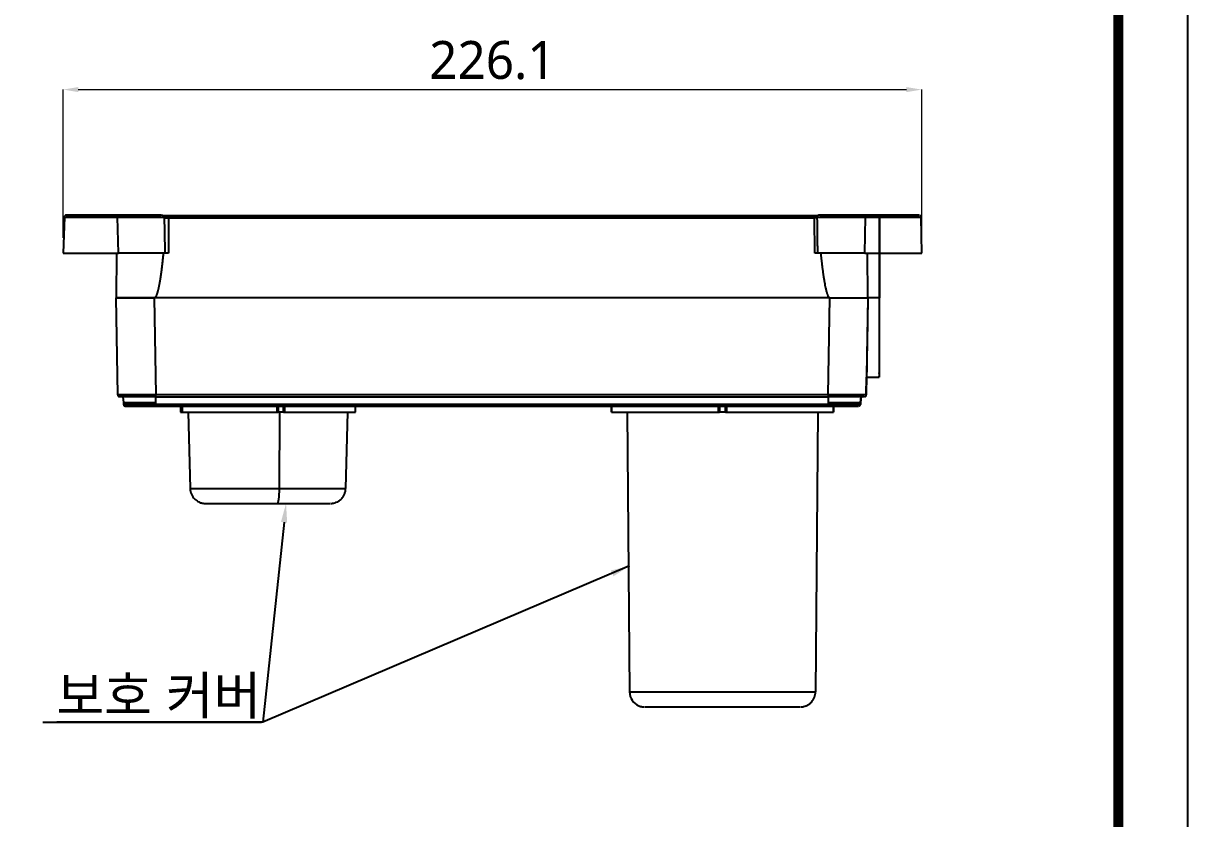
# Model space of a CAD drawing. Extents: x 4977 to 6105, y 0 to 827.
# Drawn here: x 5798.5 to 6105.1, y 507 to 716.5 of the extents above; entities that cross this region are included whole.
import ezdxf
from ezdxf import colors
from ezdxf.entities.mleader import LeaderData, LeaderLine
from ezdxf.math import Vec2, Vec3

# ---------------------------------------------------------------- set-up
doc = ezdxf.new("R2010")
doc.units = 0
doc.header["$LTSCALE"] = 10
doc.header["$MEASUREMENT"] = 0
doc.header["$PDMODE"] = 3
doc.header["$PDSIZE"] = -10
doc.layers.get('0').update_dxf_attribs({"linetype": 'CONTINUOUS'})
doc.layers.get('DEFPOINTS').update_dxf_attribs({"linetype": 'CONTINUOUS'})
doc.layers.add('1', color=7, linetype='CONTINUOUS')
doc.styles.add('Daelim Dimension', font='NanumGothic.ttf')
doc.styles.get("Standard").update_dxf_attribs({"font": 'SYMBOL'})
doc.dimstyles.new('DEFAULT', dxfattribs={"dimscale": 2, "dimtxt": 2, "dimasz": 2, "dimexe": 0, "dimexo": 2, "dimgap": 1, "dimtad": 1, "dimdec": 1, "dimzin": 9, "dimdsep": 46, "dimtxsty": 'Daelim Dimension', "dimcen": 0.5, "dimclrd": 252, "dimclre": 252, "dimclrt": 3, "dimadec": 1, "dimazin": 0, "dimtfac": 1, "dimtdec": 1, "dimtix": 1, "dimtmove": 0, "dimatfit": 3, "dimfxl": 0, "dimtolj": 1, "dimtzin": 1, "dimlwd": 9, "dimlwe": 9, "dimarcsym": 0})

# ---------------------------------------------------------------- blocks, each defined once
blk = doc.blocks.new('*D5')
at = {"color": 5, "lineweight": 9, "ltscale": 0.5}
for p, q in [((5808.98, 659.94), (5808.98, 699.02)), ((5812.98, 699.02), (6031.07, 699.02)), ((6035.07, 659.94), (6035.07, 699.02))]:
    blk.add_line(p, q, dxfattribs=at)
at = {"color": 5, "ltscale": 0.5}
for points in [[(5812.98, 699.68), (5812.98, 698.35), (5808.98, 699.02)], [(6031.07, 699.68), (6031.07, 698.35), (6035.07, 699.02)]]:
    blk.add_solid(points, dxfattribs=at)
at = {"layer": 'DEFPOINTS', "color": 0, "ltscale": 0.5}
for p in [(6035.07, 699.02), (5808.98, 655.94), (6035.07, 655.94)]:
    blk.add_point(p, dxfattribs=at)
at = {"color": 7, "lineweight": -3, "ltscale": 0.5, "insert": (5922.03, 706.72), "char_height": 10, "attachment_point": 5, "style": 'Daelim Dimension'}
blk.add_mtext('\\A1;226.1', dxfattribs=at)

msp = doc.modelspace()

# ---------------------------------------------------------------- linework, layer by layer
at = {"color": 5, "linetype": 'ByBlock', "lineweight": -2, "ltscale": 0.5}
msp.add_line((5861.61, 532.45), (5861.25, 532.45), dxfattribs=at)
at = {"ltscale": 0.5}
msp.add_lwpolyline([(4976.72, 0), (6105.12, 0), (6105.12, 826.8), (4976.72, 826.8)], close=True, dxfattribs=at)
at = {"color": 5, "linetype": 'ByBlock', "lineweight": 200, "const_width": 2.6}
msp.add_lwpolyline([(4994.87, 35.4), (6086.87, 35.4), (6086.87, 807.6), (4994.87, 807.6)], close=True, dxfattribs=at)
at = {"color": 5, "linetype": 'ByBlock', "lineweight": -2, "ltscale": 0.5}
for points in [[(5958.17, 573.56), (5861.61, 532.45)], [(5803.65, 532.45), (5861.25, 532.45)]]:
    msp.add_lwpolyline(points, dxfattribs=at)
at = {"color": 5, "ltscale": 0.5}
msp.add_solid([(5953.24, 572.37), (5958.17, 573.56), (5953.89, 570.84)], dxfattribs=at)
at = {"layer": '1', "color": 7, "linetype": 'Continuous', "lineweight": -3}
for p, q in [((5809.31, 665.46), (5808.98, 655.94)), ((5823.13, 665.94), (5812.25, 665.94)), ((5812.26, 665.95), (5823.14, 665.95)), ((5813.15, 665.95), (5813.15, 665.95)), ((5813.35, 665.94), (5813.35, 665.94)), ((5813.35, 665.94), (5822.71, 665.94)), ((5822.71, 665.95), (5813.36, 665.95)), ((5816.31, 665.95), (5816.31, 665.95)), ((5817.48, 665.95), (5817.48, 665.95)), ((5817.48, 665.95), (5826.84, 665.95)), ((5826.84, 665.94), (5817.48, 665.94)), ((5822.71, 665.94), (5822.71, 665.94)), ((5834.85, 665.95), (5823, 665.95)), ((5823, 665.94), (5834.84, 665.94)), ((5834.84, 665.94), (5823.13, 665.94)), ((5823.14, 665.95), (5834.85, 665.95)), ((5823.14, 665.94), (5823.14, 665.95)), ((5823.57, 655.94), (5823.34, 665.46)), ((5823.89, 665.94), (5823.89, 665.94)), ((5826.84, 665.95), (5826.84, 665.95)), ((5835.59, 665.26), (5835.58, 665.45)), ((6006.82, 665.74), (5836.78, 665.74)), ((5836.79, 665.75), (6007.07, 665.75)), ((5862.93, 665.75), (5862.93, 665.75)), ((5862.93, 665.74), (5862.93, 665.74)), ((6007.5, 665.45), (6007.49, 665.25)), ((6020.47, 665.94), (6008.23, 665.94)), ((6008.23, 665.94), (6020.59, 665.94)), ((6020.86, 665.95), (6008.98, 665.95)), ((6008.98, 665.95), (6020.72, 665.95)), ((6016.8, 665.94), (6016.8, 665.94)), ((6026.37, 665.94), (6017.01, 665.94)), ((6017.02, 665.95), (6017.02, 665.95)), ((6017.02, 665.95), (6026.38, 665.95)), ((6019.96, 665.94), (6019.96, 665.94)), ((6020.13, 655.94), (6020.25, 665.45)), ((6031.85, 665.94), (6020.47, 665.94)), ((6020.72, 665.95), (6020.72, 665.94)), ((6020.72, 665.95), (6031.6, 665.95)), ((6030.5, 665.95), (6021.14, 665.95)), ((6021.14, 665.94), (6021.14, 665.94)), ((6021.14, 665.94), (6030.5, 665.94)), ((6026.38, 665.95), (6026.38, 665.95)), ((6027.55, 665.95), (6027.55, 665.95)), ((6030.5, 665.94), (6030.5, 665.94)), ((6035.07, 655.94), (6034.91, 665.45)), ((5836.78, 665.26), (6006.82, 665.26)), ((6006.93, 655.94), (6006.82, 665.26)), ((5823.03, 655.94), (5822.92, 644.14)), ((5835.81, 655.94), (5823.57, 655.94)), ((6020.13, 655.94), (6007.62, 655.94)), ((6020.92, 644.14), (6020.82, 655.94)), ((5822.92, 644.14), (5822.92, 644.15)), ((5823.37, 618.63), (5822.92, 644.14)), ((5832.92, 644.14), (5833.36, 618.63)), ((6010.92, 644.14), (5832.92, 644.14)), ((6010.48, 618.63), (6010.92, 644.14)), ((6020.92, 644.14), (6020.47, 618.63)), ((6020.92, 644.14), (6020.93, 644.14)), ((6023.92, 644.14), (6020.93, 644.14)), ((6023.93, 644.14), (6020.93, 644.14)), ((6023.93, 644.15), (6023.93, 644.15)), ((6023.93, 644.15), (6023.93, 644.15)), ((6023.93, 644.14), (6023.93, 644.14)), ((6020.48, 618.64), (6020.56, 623.25)), ((6020.56, 623.25), (6023.92, 623.25)), ((5824.73, 618.14), (5824.87, 616.6)), ((6010.48, 618.63), (5833.36, 618.63)), ((5833.36, 618.14), (6010.48, 618.14)), ((5833.41, 616.6), (5833.41, 618.14)), ((6010.43, 618.14), (6010.43, 616.6)), ((6018.97, 616.6), (6019.11, 618.15)), ((6019.11, 618.15), (6018.97, 616.61)), ((6018.97, 616.6), (6019.11, 618.14)), ((6020.41, 618.4), (6020.42, 618.41)), ((6020.48, 618.64), (6020.47, 618.63)), ((5833.39, 615.64), (6010.45, 615.64)), ((6010.43, 616.1), (5833.41, 616.1)), ((5839.89, 615.64), (5839.92, 614.03)), ((5840.34, 614.03), (5840.35, 614.03)), ((5841.93, 614.03), (5842.45, 593.93)), ((5865.95, 593.92), (5866.03, 614.03)), ((5883.4, 593.93), (5883.93, 614.03)), ((5885.94, 614.03), (5885.97, 615.64)), ((5953.39, 615.64), (5953.39, 614.04)), ((5953.39, 614.04), (5953.39, 615.64)), ((5953.39, 614.04), (5953.39, 614.04)), ((5957.49, 614.04), (5958.14, 540.38)), ((5981.46, 615.64), (5981.46, 614.04)), ((5981.84, 615.64), (5981.84, 614.04)), ((5983.4, 614.04), (5983.4, 615.64)), ((5983.77, 614.04), (5983.77, 615.64)), ((6007.74, 614.04), (6007.1, 540.38)), ((6011.85, 614.04), (6011.85, 615.64)), ((6011.85, 614.04), (6011.85, 615.64)), ((6011.85, 615.64), (6011.85, 614.04)), ((6011.85, 614.04), (6011.85, 614.04)), ((6011.85, 614.04), (6011.85, 614.04)), ((6018.87, 615.9), (6018.87, 615.91)), ((6018.93, 616.11), (6018.93, 616.1))]:
    msp.add_line(p, q, dxfattribs=at)
for centre, major_axis, ratio, start_param, end_param in [((5817.62, 665.46), (-8.31, 0), 0.000135, 6.282827, 8.612458), ((5817.63, 665.95), (-7.81, 0), 0.000135, 6.056234, 7.095357), ((5817.63, 665.95), (-7.81, 0), 0.000135, 3.953782, 6.28513), ((5817.62, 665.94), (-7.81, 0), 0.000135, 6.127212, 6.282704), ((5817.62, 665.94), (-7.81, 0), 0.000135, 6.283112, 8.612458), ((5817.63, 665.95), (-7.81, 0), 0.000135, 6.056234, 6.285169), ((5817.62, 665.94), (-7.81, 0), 0.000135, 5.470883, 6.127212), ((5812.26, 665.45), (0, -0.5), 0.687924, 3.141779, 3.339622), ((5814.04, 665.95), (1, 0), 0.000135, 2.683999, 3.953749), ((5814.04, 665.94), (1, 0), 0.000135, 2.329373, 3.599235), ((5820.09, 665.94), (7.75, 0), 0.000135, 3.59927, 4.200892), ((5820.1, 665.95), (7.75, 0), 0.000135, 2.082145, 2.683787), ((5816.79, 665.94), (1, 0), 0.000135, 4.200864, 5.470851), ((5816.79, 665.95), (1, 0), 0.000135, 0.812114, 2.082111), ((5823.4, 665.95), (1, 0), 0.000135, 3.953724, 5.223725), ((5823.4, 665.94), (1, 0), 0.000135, 1.059257, 2.329258), ((5823, 665.44), (0, -0.5), 0.687816, 1.605517, 3.141407), ((5820.1, 665.95), (7.75, 0), 0.000135, 5.22374, 5.825383), ((5820.09, 665.94), (7.75, 0), 0.000135, 0.457674, 1.059296), ((5826.15, 665.95), (1, 0), 0.000135, 5.825378, 7.095343), ((5826.15, 665.94), (1, 0), 0.000135, 5.470826, 6.740805), ((5834.84, 665.44), (-0.739, 0), 0.676575, 3.159003, 4.712386), ((5834.85, 665.45), (0.739, 0), 0.676577, 0.639182, 1.570799), ((5833.93, 665.75), (3.83, 0), 0.000135, 0.000639, 1.169236), ((5833.92, 665.74), (3.83, 0), 0.000135, 0.000639, 1.165751), ((5833.93, 665.75), (3.83, 0), 0.000135, 5.118856, 6.283185), ((5833.92, 665.74), (3.83, 0), 0.000135, 5.122194, 6.283185), ((5842.93, 665.75), (2, 0), 0.000135, 3.141593, 6.283185), ((5842.93, 665.75), (2, 0), 0.000135, 0.000556, 3.141593), ((5842.93, 665.74), (2, 0), 0.000135, 3.141593, 6.283185), ((5842.93, 665.74), (2, 0), 0.000135, 0.000556, 3.141593), ((5862.93, 665.75), (1.65, 0), 0.000135, 1.570722, 4.712314), ((5862.93, 665.74), (1.65, 0), 0.000135, 1.570722, 4.712314), ((5862.93, 665.74), (1.65, 0), 0.000135, 4.712314, 7.853907), ((5862.93, 665.75), (1.65, 0), 0.000135, 4.712314, 7.853907), ((5880.73, 665.75), (3.83, 0), 0.000135, 3.141593, 6.283185), ((5880.73, 665.75), (3.83, 0), 0.000135, 0.000639, 3.141593), ((5880.72, 665.74), (3.83, 0), 0.000135, 3.141593, 6.283185), ((5880.72, 665.74), (3.83, 0), 0.000135, 0.000639, 3.141593), ((5947.73, 665.75), (3.83, 0), 0.000135, 3.141593, 6.283185), ((5947.73, 665.75), (3.83, 0), 0.000135, 6.282998, 9.424092), ((5947.72, 665.74), (3.83, 0), 0.000135, 3.141593, 6.283185), ((5947.72, 665.74), (3.83, 0), 0.000135, 6.282998, 9.424092), ((6009.92, 665.74), (3.83, 0), 0.000135, 3.141405, 4.075013), ((6009.93, 665.75), (3.83, 0), 0.000135, 3.141405, 4.076387), ((6009.93, 665.75), (3.83, 0), 0.000135, 2.206502, 3.141593), ((6009.92, 665.74), (3.83, 0), 0.000135, 2.207876, 3.141593), ((6006.82, 665.24), (0, 0.5), 0.000075, 0, 1.536025), ((6008.23, 665.44), (0.738, 0), 0.677568, 2.893625, 3.132793), ((6008.23, 665.44), (0.738, 0), 0.677568, 1.570799, 2.893625), ((6008.98, 665.45), (-0.74, 0), 0.675685, 4.712386, 4.909464), ((6017.71, 665.95), (1, 0), 0.000135, 2.329373, 3.599212), ((6017.7, 665.94), (1, 0), 0.000135, 2.684023, 3.95375), ((6023.76, 665.94), (7.75, 0), 0.000135, 2.082147, 2.683791), ((6023.76, 665.95), (7.75, 0), 0.000135, 3.599267, 4.200892), ((6020.45, 665.94), (1, 0), 0.000135, 0.812114, 2.082133), ((6020.46, 665.95), (1, 0), 0.000135, 4.200864, 5.470851), ((6020.59, 665.44), (0, 0.5), 0.687924, 0.000186, 1.553529), ((6026.22, 665.45), (8.68, 0), 0.000135, 3.953782, 6.283136), ((6026.22, 665.94), (-8.18, 0), 0.000135, 0.812189, 3.141719), ((6026.23, 665.95), (-7.81, 0), 0.000135, 3.141593, 5.470865), ((6023.93, 644.15), (0, 20.9), 0.000075, 4.712524, 7.253508), ((6023.93, 644.15), (0, -19.9), 0.000075, 1.570931, 4.078094), ((6027.06, 665.94), (1, 0), 0.000135, 3.953724, 5.223725), ((6027.06, 665.95), (1, 0), 0.000135, 1.059281, 2.329259), ((6023.76, 665.95), (7.75, 0), 0.000135, 0.457677, 1.059299), ((6023.76, 665.94), (7.75, 0), 0.000135, 5.22374, 5.825383), ((6029.82, 665.95), (1, 0), 0.000135, 5.470826, 6.740828), ((6029.81, 665.94), (1, 0), 0.000135, 5.825378, 7.095343), ((6026.23, 665.95), (-7.81, 0), 0.000135, 2.32929, 3.141229), ((6031.6, 665.45), (0, 0.5), 0.687816, 6.085853, 6.282999), ((6026.22, 665.94), (-8.18, 0), 0.000135, 3.141593, 3.953764), ((5817.62, 655.94), (8.64, 0), 0.000135, 3.141313, 5.470865), ((5836.78, 655.94), (-1.41, 0), 0.00012, 4.712161, 5.471148), ((6006.93, 655.94), (1, 0), 0.000135, 0.812654, 1.571122), ((6026.22, 655.94), (8.85, 0), 0.000135, 3.953799, 4.712314), ((6023.93, 644.15), (0, -19.9), 0.000075, 4.077431, 4.712524), ((6023.93, 644.15), (0, 20.9), 0.000075, 0.970936, 1.570931), ((6026.22, 655.94), (8.85, 0), 0.000135, 4.712314, 6.283053), ((5832.93, 644.15), (10, 0), 0.000135, 1.571026, 3.141518), ((5832.92, 644.14), (-10, 0), 0.000135, 6.283111, 7.853603), ((5832.92, 644.14), (10, 0), 0.000135, 3.141593, 4.712314), ((6010.92, 644.14), (10, 0), 0.000135, 4.712619, 6.283111), ((6010.92, 644.14), (10, 0), 0.000135, 4.712314, 6.28321), ((6020.92, 644.15), (-0.36, -20.9), 0.000072, 4.712525, 6.283322), ((6023.92, 644.15), (0, -19.9), 0.000075, 0.000161, 1.570931), ((6023.92, 644.15), (0, 20.9), 0.000075, 3.141747, 4.712524), ((6023.92, 644.15), (0, -19.9), 0.000075, 4.712524, 6.283185), ((6023.92, 644.15), (0, 20.9), 0.000075, 1.570931, 3.141593), ((5833.41, 615.64), (8, 0), 0.000137, 3.14141, 4.712402), ((5862.93, 614.03), (23.01, 0), 0.000135, 3.141528, 3.243512), ((5839.49, 614.03), (-1.1, 0), 0.000135, 3.799977, 3.99997), ((5862.93, 614.03), (23.01, 0), 0.000135, 3.336266, 4.814308), ((5866.43, 614.03), (-1.1, 0), 0.000135, 4.860668, 5.570766), ((5866.43, 614.03), (-1.1, 0), 0.000135, 4.150584, 4.860667), ((5862.93, 614.03), (23.01, 0), 0.000135, 4.907028, 6.283263), ((5982.62, 614.04), (29.25, 0), 0.000135, 3.181018, 4.672852), ((5981.48, 614.04), (0.497, 0), 0.000135, 4.672852, 5.505523), ((5982.62, 614.04), (-1.09, 0), 0.000135, 4.712314, 5.505522), ((5982.62, 614.04), (-1.09, 0), 0.000135, 3.920281, 4.712314), ((5983.75, 614.04), (0.497, 0), 0.000135, 3.916582, 4.751777), ((5982.62, 614.04), (29.25, 0), 0.000135, 4.751777, 6.243648), ((6010.43, 615.64), (8, 0), 0.000138, 4.712206, 6.283198), ((5862.93, 593.93), (20.47, 0), 0.000135, 3.141367, 4.860668), ((5865.36, 594.03), (0, 4), 0.147736, 3.141456, 4.686073), ((5862.93, 593.93), (20.47, 0), 0.000135, 4.860668, 4.866258), ((5862.93, 593.93), (20.47, 0), 0.000135, 4.866259, 6.283306), ((5862.93, 590.03), (-16.47, 0), 0.000135, 6.277885, 8.002261), ((5862.93, 590.03), (-16.47, 0), 0.000135, 1.719076, 1.724665), ((5862.93, 590.03), (16.47, 0), 0.000135, 4.866259, 6.278391), ((5962.12, 540.41), (-3.48, 1.92), 1, 0.513144, 1.683671), ((5982.62, 540.38), (-24.48, 0), 0.000135, 0, 3.141697), ((6003.12, 540.41), (3.48, -1.92), 1, 0.151425, 0.49569), ((5982.62, 536.43), (20.5, 0), 0.000135, 3.149052, 6.283294)]:
    msp.add_ellipse(centre, major_axis=major_axis, ratio=ratio, start_param=start_param, end_param=end_param, dxfattribs=at)
for points, degree, knots in [([(5809.92, 665.94), (5809.9, 665.94), (5809.85, 665.94), (5809.81, 665.94), (5809.83, 665.94), (5809.8, 665.94), (5809.79, 665.94), (5809.77, 665.94), (5809.71, 665.93), (5809.6, 665.9), (5809.47, 665.82), (5809.36, 665.68), (5809.31, 665.55), (5809.32, 665.47), (5809.32, 665.45)], 3, [0, 0, 0, 0, 0.139915, 0.446176, 0.601289, 0.610462, 0.616644, 0.624512, 0.648602, 0.702104, 0.7961, 0.880919, 0.97167, 1, 1, 1, 1]), ([(5836.78, 665.74), (5836.57, 665.74), (5836.17, 665.74), (5835.68, 665.74), (5835.42, 665.74), (5835.33, 665.74)], 3, [0, 0, 0, 0, 0.387006, 0.774012, 1, 1, 1, 1]), ([(5836.78, 665.26), (5836.78, 665.29), (5836.78, 665.32), (5836.78, 665.38), (5836.78, 665.41), (5836.78, 665.47), (5836.78, 665.5), (5836.78, 665.55), (5836.78, 665.58), (5836.78, 665.62), (5836.78, 665.64), (5836.78, 665.68), (5836.78, 665.7), (5836.78, 665.72), (5836.78, 665.73), (5836.78, 665.74), (5836.78, 665.74), (5836.78, 665.74)], 3, [0, 0, 0, 0, 0.125, 0.125, 0.25, 0.25, 0.375, 0.375, 0.5, 0.5, 0.625, 0.625, 0.75, 0.75, 0.875, 0.875, 1, 1, 1, 1]), ([(6007.48, 665.74), (6007.4, 665.74), (6007.19, 665.74), (6006.97, 665.74), (6006.82, 665.74)], 3, [0, 0, 0, 0, 0.383643, 1, 1, 1, 1]), ([(6034.9, 665.45), (6034.9, 665.48), (6034.9, 665.56), (6034.85, 665.68), (6034.77, 665.79), (6034.68, 665.86), (6034.63, 665.89), (6034.61, 665.9)], 3, [0, 0, 0, 0, 0.145841, 0.436862, 0.672503, 0.871541, 1, 1, 1, 1]), ([(6007.5, 665.25), (6007.46, 665.25), (6007.41, 665.25), (6007.3, 665.25), (6007.24, 665.25), (6007.13, 665.25), (6007.07, 665.25), (6006.95, 665.26), (6006.89, 665.26), (6006.82, 665.26)], 3, [0, 0, 0, 0, 0.25, 0.25, 0.5, 0.5, 0.75, 0.75, 1, 1, 1, 1]), ([(5835.38, 655.94), (5834.99, 652.14), (5834.6, 649.55), (5834.32, 647.74), (5834.04, 646.53), (5833.95, 646.14), (5833.86, 645.83), (5833.76, 645.46), (5833.65, 645.15), (5833.59, 644.97), (5833.53, 644.83), (5833.46, 644.67), (5833.38, 644.54), (5833.3, 644.4), (5833.2, 644.29), (5833.14, 644.22), (5833.09, 644.19), (5833.02, 644.14), (5832.92, 644.14)], 2, [0, 0, 0, 0.5, 0.5, 0.75, 0.75, 0.8125, 0.8125, 0.875, 0.875, 0.90625, 0.90625, 0.9375, 0.9375, 0.96875, 0.96875, 0.984375, 0.984375, 1, 1, 1]), ([(6008.47, 655.94), (6008.48, 655.86), (6008.49, 655.7), (6008.52, 655.45), (6008.54, 655.21), (6008.57, 654.98), (6008.59, 654.74), (6008.62, 654.51), (6008.64, 654.28), (6008.67, 654.05), (6008.69, 653.83), (6008.72, 653.61), (6008.75, 653.39), (6008.77, 653.17), (6008.8, 652.96), (6008.82, 652.75), (6008.85, 652.54), (6008.87, 652.33), (6008.9, 652.13), (6008.92, 651.93), (6008.95, 651.73), (6008.97, 651.53), (6009, 651.34), (6009.02, 651.15), (6009.05, 650.96), (6009.07, 650.77), (6009.1, 650.59), (6009.12, 650.41), (6009.15, 650.23), (6009.17, 650.06), (6009.2, 649.89), (6009.23, 649.72), (6009.29, 649.31), (6009.38, 648.71), (6009.52, 647.91), (6009.66, 647.2), (6009.78, 646.64), (6009.88, 646.23), (6009.95, 645.94), (6010.03, 645.67), (6010.1, 645.45), (6010.16, 645.26), (6010.21, 645.12), (6010.26, 644.98), (6010.31, 644.86), (6010.35, 644.75), (6010.4, 644.66), (6010.45, 644.57), (6010.5, 644.48), (6010.55, 644.41), (6010.6, 644.34), (6010.64, 644.29), (6010.67, 644.26), (6010.7, 644.23), (6010.73, 644.21), (6010.75, 644.19), (6010.76, 644.18), (6010.78, 644.17), (6010.8, 644.17), (6010.81, 644.16), (6010.83, 644.15), (6010.85, 644.15), (6010.87, 644.15), (6010.89, 644.14), (6010.9, 644.14), (6010.92, 644.14), (6010.92, 644.14)], 3, [0, 0, 0, 0, 0.020114, 0.040018, 0.059711, 0.079195, 0.098468, 0.117531, 0.136383, 0.155026, 0.173458, 0.19168, 0.209693, 0.227495, 0.245087, 0.262469, 0.279642, 0.296604, 0.313357, 0.3299, 0.346233, 0.362356, 0.37827, 0.393974, 0.409469, 0.424754, 0.439829, 0.454695, 0.469352, 0.483799, 0.498037, 0.512066, 0.525886, 0.597506, 0.663071, 0.722599, 0.776113, 0.802209, 0.826665, 0.84949, 0.870694, 0.884246, 0.896819, 0.908419, 0.919052, 0.928726, 0.937453, 0.945606, 0.95347, 0.961065, 0.96841, 0.972992, 0.977007, 0.980465, 0.983382, 0.984896, 0.986393, 0.987879, 0.989358, 0.990837, 0.992321, 0.993815, 0.995325, 0.996856, 0.998413, 1, 1, 1, 1]), ([(5823.37, 618.63), (5823.37, 618.59), (5823.38, 618.5), (5823.44, 618.37), (5823.52, 618.27), (5823.6, 618.21), (5823.65, 618.19), (5823.67, 618.19)], 3, [0, 0, 0, 0, 0.219779, 0.494847, 0.720612, 0.911535, 1, 1, 1, 1]), ([(5833.36, 618.63), (5832.97, 618.63), (5832.58, 618.63), (5831.83, 618.63), (5831.47, 618.63), (5830.76, 618.63), (5830.42, 618.63), (5829.77, 618.63), (5829.46, 618.63), (5828.87, 618.63), (5828.59, 618.63), (5828.05, 618.63), (5827.8, 618.63), (5827.32, 618.63), (5827.09, 618.63), (5826.78, 618.63), (5826.68, 618.63), (5826.53, 618.63), (5826.48, 618.63), (5826.39, 618.63), (5826.34, 618.63), (5826.11, 618.63), (5825.93, 618.63), (5825.57, 618.63), (5825.39, 618.63), (5825.05, 618.63), (5824.89, 618.63), (5824.57, 618.63), (5824.43, 618.63), (5824.15, 618.63), (5824.02, 618.63), (5823.8, 618.63), (5823.7, 618.63), (5823.54, 618.63), (5823.48, 618.63), (5823.39, 618.63), (5823.37, 618.63), (5823.37, 618.63)], 3, [0, 0, 0, 0, 0.0625, 0.0625, 0.125, 0.125, 0.1875, 0.1875, 0.25, 0.25, 0.3125, 0.3125, 0.375, 0.375, 0.4375, 0.4375, 0.46875, 0.46875, 0.484375, 0.484375, 0.5, 0.5, 0.5625, 0.5625, 0.625, 0.625, 0.6875, 0.6875, 0.75, 0.75, 0.8125, 0.8125, 0.875, 0.875, 0.9375, 0.9375, 1, 1, 1, 1]), ([(5824.87, 616.6), (5824.87, 616.6), (5824.88, 616.6), (5824.94, 616.6), (5824.98, 616.6), (5825.09, 616.6), (5825.22, 616.6), (5825.51, 616.6), (5825.86, 616.6), (5826.3, 616.6), (5826.8, 616.6), (5827.36, 616.6), (5827.98, 616.6), (5828.66, 616.6), (5829.37, 616.6), (5830.13, 616.6), (5830.92, 616.6), (5831.47, 616.6), (5832.01, 616.6), (5832.29, 616.6), (5832.85, 616.6), (5833.13, 616.6), (5833.41, 616.6)], 3, [0, 0, 0, 0, 0.0625, 0.0625, 0.125, 0.125, 0.1875, 0.25, 0.3125, 0.375, 0.4375, 0.5, 0.5625, 0.625, 0.6875, 0.75, 0.8125, 0.875, 0.875, 0.9375, 0.9375, 1, 1, 1, 1]), ([(5833.36, 618.14), (5833.36, 618.14), (5833.36, 618.14), (5833.36, 618.16), (5833.36, 618.17), (5833.36, 618.19), (5833.36, 618.21), (5833.36, 618.24), (5833.36, 618.26), (5833.36, 618.31), (5833.36, 618.33), (5833.36, 618.39), (5833.36, 618.41), (5833.36, 618.47), (5833.36, 618.5), (5833.36, 618.57), (5833.36, 618.6), (5833.36, 618.63)], 3, [0, 0, 0, 0, 0.124068, 0.124068, 0.249201, 0.249201, 0.374334, 0.374334, 0.499467, 0.499467, 0.6246, 0.6246, 0.749734, 0.749734, 0.874867, 0.874867, 1, 1, 1, 1]), ([(6010.43, 616.6), (6010.71, 616.6), (6010.99, 616.6), (6011.55, 616.6), (6011.82, 616.6), (6012.37, 616.6), (6012.91, 616.6), (6013.7, 616.6), (6014.46, 616.6), (6015.18, 616.6), (6015.86, 616.6), (6016.48, 616.6), (6017.04, 616.6), (6017.54, 616.6), (6017.97, 616.6), (6018.33, 616.6), (6018.62, 616.6), (6018.75, 616.6), (6018.86, 616.6), (6018.9, 616.6), (6018.96, 616.6), (6018.97, 616.6), (6018.97, 616.6)], 3, [0, 0, 0, 0, 0.0625, 0.0625, 0.125, 0.125, 0.1875, 0.25, 0.3125, 0.375, 0.4375, 0.5, 0.5625, 0.625, 0.6875, 0.75, 0.8125, 0.875, 0.875, 0.9375, 0.9375, 1, 1, 1, 1]), ([(6010.48, 618.63), (6010.48, 618.6), (6010.48, 618.57), (6010.48, 618.5), (6010.48, 618.47), (6010.48, 618.41), (6010.48, 618.39), (6010.48, 618.33), (6010.48, 618.31), (6010.48, 618.26), (6010.48, 618.24), (6010.48, 618.21), (6010.48, 618.19), (6010.48, 618.17), (6010.48, 618.16), (6010.48, 618.14), (6010.48, 618.14), (6010.48, 618.14)], 3, [0, 0, 0, 0, 0.124965, 0.124965, 0.249931, 0.249931, 0.374896, 0.374896, 0.499862, 0.499862, 0.624827, 0.624827, 0.749793, 0.749793, 0.874758, 0.874758, 1, 1, 1, 1]), ([(6020.47, 618.63), (6020.47, 618.63), (6020.45, 618.63), (6020.36, 618.63), (6020.3, 618.63), (6020.14, 618.63), (6020.04, 618.63), (6019.81, 618.63), (6019.69, 618.63), (6019.41, 618.63), (6019.26, 618.63), (6018.95, 618.63), (6018.79, 618.63), (6018.45, 618.63), (6018.27, 618.63), (6018, 618.63), (6017.91, 618.63), (6017.77, 618.63), (6017.73, 618.63), (6017.64, 618.63), (6017.59, 618.63), (6017.36, 618.63), (6017.17, 618.63), (6016.74, 618.63), (6016.52, 618.63), (6016.04, 618.63), (6015.79, 618.63), (6015.25, 618.63), (6014.97, 618.63), (6014.38, 618.63), (6014.06, 618.63), (6013.41, 618.63), (6013.07, 618.63), (6012.37, 618.63), (6012.01, 618.63), (6011.26, 618.63), (6010.87, 618.63), (6010.48, 618.63)], 3, [0, 0, 0, 0, 0.0625, 0.0625, 0.125, 0.125, 0.1875, 0.1875, 0.25, 0.25, 0.3125, 0.3125, 0.375, 0.375, 0.4375, 0.4375, 0.46875, 0.46875, 0.484375, 0.484375, 0.5, 0.5, 0.5625, 0.5625, 0.625, 0.625, 0.6875, 0.6875, 0.75, 0.75, 0.8125, 0.8125, 0.875, 0.875, 0.9375, 0.9375, 1, 1, 1, 1]), ([(6020.17, 618.19), (6020.2, 618.2), (6020.27, 618.23), (6020.37, 618.32), (6020.45, 618.46), (6020.47, 618.56), (6020.47, 618.61)], 3, [0, 0, 0, 0, 0.138395, 0.42849, 0.735686, 1, 1, 1, 1]), ([(6020.41, 618.4), (6020.42, 618.42), (6020.43, 618.43), (6020.45, 618.47), (6020.46, 618.51), (6020.47, 618.57), (6020.47, 618.6), (6020.47, 618.63)], 3, [0, 0, 0, 0, 0.200241, 0.200241, 0.600121, 0.600121, 1, 1, 1, 1]), ([(5824.91, 616.1), (5824.92, 616.04), (5824.93, 615.98), (5824.99, 615.87), (5825.03, 615.82), (5825.12, 615.73), (5825.17, 615.7), (5825.29, 615.65), (5825.35, 615.64), (5825.41, 615.64)], 3, [0, 0, 0, 0, 0.25, 0.25, 0.5, 0.5, 0.75, 0.75, 1, 1, 1, 1]), ([(5824.91, 616.1), (5824.91, 616.1), (5824.93, 616.1), (5824.98, 616.1), (5825.02, 616.1), (5825.13, 616.1), (5825.26, 616.1), (5825.55, 616.1), (5825.9, 616.1), (5826.33, 616.1), (5826.83, 616.1), (5827.39, 616.1), (5828.01, 616.1), (5828.68, 616.1), (5829.4, 616.1), (5830.15, 616.1), (5830.94, 616.1), (5831.48, 616.1), (5832.02, 616.1), (5832.3, 616.1), (5832.85, 616.1), (5833.13, 616.1), (5833.41, 616.1)], 3, [0, 0, 0, 0, 0.0625, 0.0625, 0.125, 0.125, 0.1875, 0.25, 0.3125, 0.375, 0.4375, 0.5, 0.5625, 0.625, 0.6875, 0.75, 0.8125, 0.875, 0.875, 0.9375, 0.9375, 1, 1, 1, 1]), ([(5833.41, 615.64), (5833.41, 615.64), (5833.41, 615.65), (5833.41, 615.7), (5833.41, 615.73), (5833.41, 615.81), (5833.41, 615.86), (5833.41, 615.98), (5833.41, 616.04), (5833.41, 616.1)], 3, [0, 0, 0, 0, 0.250125, 0.250125, 0.500083, 0.500083, 0.750042, 0.750042, 1, 1, 1, 1]), ([(5840.04, 614.03), (5840.04, 614.03), (5840.05, 614.03), (5840.06, 614.03), (5840.07, 614.03), (5840.08, 614.03), (5840.08, 614.03), (5840.11, 614.03), (5840.12, 614.03), (5840.15, 614.03), (5840.16, 614.03), (5840.18, 614.03), (5840.19, 614.03), (5840.21, 614.03)], 3, [0, 0, 0, 0, 0.25, 0.25, 0.375, 0.375, 0.5, 0.5, 0.75, 0.75, 0.875, 0.875, 1, 1, 1, 1]), ([(5840.35, 614.03), (5840.35, 614.24), (5840.34, 614.67), (5840.33, 615.21), (5840.33, 615.54), (5840.33, 615.65)], 3, [0, 0, 0, 0, 0.395886, 0.791171, 1, 1, 1, 1]), ([(5865.27, 614.03), (5865.3, 614.03), (5865.33, 614.03), (5865.37, 614.03), (5865.39, 614.03), (5865.42, 614.03), (5865.43, 614.03), (5865.47, 614.03), (5865.5, 614.03), (5865.54, 614.03), (5865.55, 614.03), (5865.57, 614.03), (5865.58, 614.03), (5865.59, 614.03)], 3, [0, 0, 0, 0, 0.25, 0.25, 0.375, 0.375, 0.5, 0.5, 0.75, 0.75, 0.875, 0.875, 1, 1, 1, 1]), ([(5867.01, 614.03), (5867.04, 614.03), (5867.07, 614.03), (5867.11, 614.03), (5867.13, 614.03), (5867.16, 614.03), (5867.17, 614.03), (5867.22, 614.03), (5867.25, 614.03), (5867.3, 614.03), (5867.31, 614.03), (5867.35, 614.03), (5867.36, 614.03), (5867.38, 614.03)], 3, [0, 0, 0, 0, 0.25, 0.25, 0.375, 0.375, 0.5, 0.5, 0.75, 0.75, 0.875, 0.875, 1, 1, 1, 1]), ([(5867.38, 614.03), (5867.38, 614.24), (5867.39, 614.67), (5867.4, 615.21), (5867.41, 615.53), (5867.41, 615.64)], 3, [0, 0, 0, 0, 0.397176, 0.793749, 1, 1, 1, 1]), ([(6010.43, 616.1), (6010.43, 616.04), (6010.43, 615.98), (6010.43, 615.86), (6010.43, 615.81), (6010.43, 615.73), (6010.43, 615.7), (6010.43, 615.65), (6010.43, 615.64), (6010.43, 615.64)], 3, [0, 0, 0, 0, 0.25, 0.25, 0.5, 0.5, 0.75, 0.75, 1, 1, 1, 1]), ([(6010.43, 616.1), (6010.71, 616.1), (6010.99, 616.1), (6011.54, 616.1), (6011.82, 616.1), (6012.36, 616.1), (6012.9, 616.1), (6013.69, 616.1), (6014.44, 616.1), (6015.16, 616.1), (6015.83, 616.1), (6016.45, 616.1), (6017.01, 616.1), (6017.51, 616.1), (6017.94, 616.1), (6018.29, 616.1), (6018.57, 616.1), (6018.71, 616.1), (6018.82, 616.1), (6018.86, 616.1), (6018.91, 616.1), (6018.93, 616.1), (6018.93, 616.1)], 3, [0, 0, 0, 0, 0.0625, 0.0625, 0.125, 0.125, 0.1875, 0.25, 0.3125, 0.375, 0.4375, 0.5, 0.5625, 0.625, 0.6875, 0.75, 0.8125, 0.875, 0.875, 0.9375, 0.9375, 1, 1, 1, 1]), ([(6018.63, 615.69), (6018.67, 615.71), (6018.76, 615.75), (6018.86, 615.87), (6018.92, 616), (6018.92, 616.08), (6018.92, 616.1)], 3, [0, 0, 0, 0, 0.259917, 0.548776, 0.875482, 1, 1, 1, 1]), ([(6018.87, 615.9), (6018.87, 615.91), (6018.87, 615.91), (6018.9, 615.98), (6018.92, 616.04), (6018.93, 616.1)], 3, [0, 0, 0, 0, 0.108684, 0.108684, 1, 1, 1, 1]), ([(5842.48, 593.93), (5842.47, 593.81), (5842.47, 593.42), (5842.62, 592.8), (5842.92, 592.1), (5843.32, 591.52), (5843.76, 591.05), (5844.24, 590.68), (5844.72, 590.41), (5845.17, 590.23), (5845.58, 590.12), (5845.91, 590.06), (5846.15, 590.04), (5846.3, 590.03), (5846.34, 590.03), (5846.35, 590.03)], 3, [0, 0, 0, 0, 0.056958, 0.190926, 0.314389, 0.429149, 0.535836, 0.634435, 0.724451, 0.804927, 0.874439, 0.931122, 0.972712, 0.99446, 1, 1, 1, 1]), ([(5879.54, 590.03), (5879.54, 590.03), (5879.61, 590.04), (5879.78, 590.05), (5880.13, 590.09), (5880.63, 590.21), (5881.3, 590.48), (5881.93, 590.9), (5882.49, 591.45), (5882.92, 592.08), (5883.23, 592.8), (5883.39, 593.43), (5883.38, 593.81), (5883.38, 593.93)], 3, [0, 0, 0, 0, 0.00407, 0.037589, 0.0799, 0.184729, 0.289024, 0.436661, 0.556119, 0.681143, 0.811514, 0.944431, 1, 1, 1, 1]), ([(5960.6, 536.74), (5960.69, 536.7), (5960.91, 536.61), (5961.25, 536.52), (5961.58, 536.46), (5961.8, 536.44), (5961.89, 536.44), (5961.91, 536.44)], 3, [0, 0, 0, 0, 0.210739, 0.52264, 0.776897, 0.962657, 1, 1, 1, 1]), ([(6003.32, 536.44), (6003.41, 536.44), (6003.63, 536.46), (6004.06, 536.54), (6004.42, 536.62), (6004.62, 536.73), (6004.64, 536.74)], 3, [0, 0, 0, 0, 0.199517, 0.492183, 0.951314, 1, 1, 1, 1]), ([(6004.64, 536.74), (6004.87, 536.83), (6005.3, 537.06), (6005.89, 537.52), (6006.31, 538.01), (6006.53, 538.35), (6006.6, 538.49)], 3, [0, 0, 0, 0, 0.270903, 0.548725, 0.826604, 1, 1, 1, 1])]:
    msp.add_open_spline(points, degree=degree, knots=knots, dxfattribs=at)
for points, degree in [([(5823.34, 665.46), (5827.42, 665.45), (5831.5, 665.45), (5835.58, 665.45)], 3), ([(5835.15, 665.75), (5835.29, 665.75), (5835.61, 665.75), (5836.18, 665.75), (5836.58, 665.75), (5836.79, 665.75)], 3), ([(5835.56, 665.44), (5835.57, 665.41), (5835.58, 665.35), (5835.59, 665.29), (5835.59, 665.26)], 3), ([(6007.07, 665.75), (6007.21, 665.75), (6007.34, 665.75), (6007.47, 665.75)], 3), ([(6007.49, 665.25), (6007.49, 665.28), (6007.5, 665.35), (6007.52, 665.41), (6007.53, 665.44)], 3), ([(6007.5, 665.45), (6011.75, 665.45), (6016, 665.45), (6020.25, 665.45)], 3), ([(5835.59, 665.26), (5835.66, 662.15), (5835.74, 659.05), (5835.81, 655.94)], 3), ([(5836.78, 665.26), (5836.78, 655.94)], 1), ([(6007.5, 665.25), (6007.62, 655.94)], 1), ([(5833.36, 618.14), (5832.43, 618.14), (5830.59, 618.14), (5828.86, 618.14), (5827.31, 618.14), (5825.99, 618.14), (5824.95, 618.14), (5824.23, 618.14), (5823.86, 618.14), (5823.86, 618.14)], 2), ([(5824.87, 616.6), (5824.88, 616.43), (5824.9, 616.27), (5824.91, 616.1)], 3), ([(5833.41, 616.1), (5833.41, 616.26), (5833.41, 616.43), (5833.41, 616.6)], 3), ([(6010.43, 616.6), (6010.43, 616.43), (6010.43, 616.26), (6010.43, 616.1)], 3), ([(6019.97, 618.14), (6019.97, 618.14), (6019.61, 618.14), (6018.89, 618.14), (6017.85, 618.14), (6016.53, 618.14), (6014.98, 618.14), (6013.25, 618.14), (6011.41, 618.14), (6010.48, 618.14)], 2), ([(6018.97, 616.61), (6018.96, 616.44), (6018.95, 616.27), (6018.93, 616.11)], 3), ([(6018.93, 616.1), (6018.94, 616.27), (6018.96, 616.43), (6018.97, 616.6)], 3), ([(5840.01, 615.64), (5840.02, 615.11), (5840.03, 614.57), (5840.04, 614.03)], 3), ([(5840.18, 615.64), (5840.19, 615.1), (5840.2, 614.57), (5840.21, 614.03)], 3), ([(5840.32, 615.64), (5840.34, 614.03)], 1), ([(5865.24, 615.62), (5865.25, 615.09), (5865.26, 614.56), (5865.27, 614.03)], 3), ([(5865.58, 615.64), (5865.58, 615.1), (5865.59, 614.57), (5865.6, 614.03)], 3), ([(5867.01, 614.03), (5867.02, 614.57), (5867.03, 615.1), (5867.04, 615.64)], 3), ([(6006.6, 538.49), (6006.84, 539.04)], 1)]:
    msp.add_open_spline(points, degree=degree, dxfattribs=at)
msp.add_rational_spline([(5835.59, 665.26), (5835.91, 665.26), (5836.34, 665.26), (5836.78, 665.26)], [0.999996481648, 0.999996481654, 0.999996481645, 0.999996481648], degree=3, dxfattribs=at)

# ---------------------------------------------------------------- dimensions: what is measured, and where the dimension line sits
at = {"color": 5, "lineweight": -3, "ltscale": 0.5}
dim = msp.add_linear_dim(base=(6035.07, 699.02), p1=(5808.98, 655.94), p2=(6035.07, 655.94), dimstyle='DEFAULT', override={"dimtxt": 5, "dimclrd": 5, "dimclre": 5, "dimclrt": 7}, dxfattribs=at)
dim.commit()
dim.dimension.update_dxf_attribs({"geometry": '*D5', "text_midpoint": (5922.03, 706.72)})

# ---------------------------------------------------------------- leaders
at = {"ltscale": 0.5}
ml = msp.add_multileader_mtext('Standard', dxfattribs=at)
ml.set_content('보호 커버', color=256)
ml.set_leader_properties(color=5)
ml.build(insert=Vec2(0, 0))
ml.multileader.update_dxf_attribs({"text_left_attachment_type": 6, "text_right_attachment_type": 6, "dogleg_length": 0.36, "arrow_head_size": 5})
ctx = ml.context
ctx.base_point, ctx.char_height, ctx.arrow_head_size, ctx.landing_gap_size, ctx.plane_origin = Vec3(5805.64, 532.45), 10, 5, 0.09, Vec3(5821.17, 444.63)
ctx.left_attachment, ctx.right_attachment, ctx.text_align_type = 6, 6, 2
notes = []
notes.append((ctx, [(1, (1, 1, 0), (5861.61, 532.45), (-1, 0), 0.36, [(0, [(5867.69, 590.03)], 0, [])])]))
ctx.mtext.insert, ctx.mtext.alignment, ctx.mtext.flow_direction = Vec3(5861.16, 544.46), 3, 5
for ctx, leaders in notes:
    for number, flags, end, landing, length, lines in leaders:
        leader = LeaderData()
        leader.index, (leader.has_last_leader_line, leader.has_dogleg_vector, leader.attachment_direction) = number, flags
        leader.last_leader_point, leader.dogleg_vector, leader.dogleg_length = Vec3(end), Vec3(landing), length
        for number, points, colour, breaks in lines:
            line = LeaderLine()
            line.index, line.vertices, line.color, line.breaks = number, Vec3.list(points), colors.encode_raw_color(colour), breaks
            leader.lines.append(line)
        ctx.leaders.append(leader)

doc.saveas('drawing.dxf')
